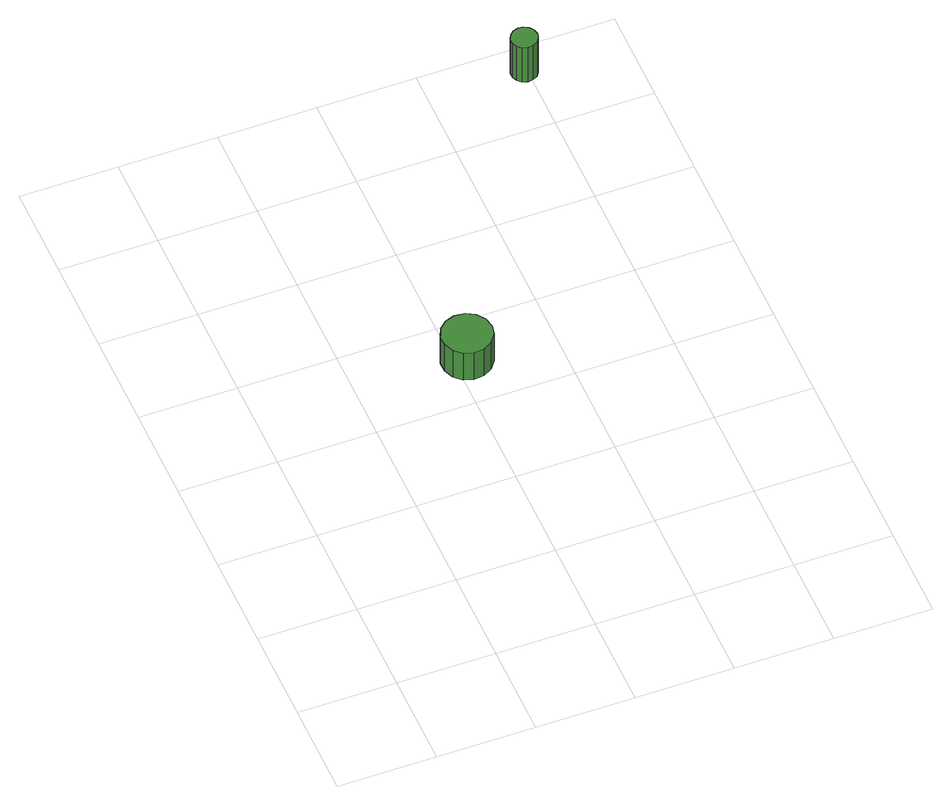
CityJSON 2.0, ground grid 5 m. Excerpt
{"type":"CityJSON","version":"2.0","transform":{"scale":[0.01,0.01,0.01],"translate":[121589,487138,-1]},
"CityObjects":{
"tree1":{"type":"SolitaryVegetationObject","attributes":{"function":"something"}},
"tree2":{"type":"SolitaryVegetationObject","attributes":{"function":"something"},"geometry":[{"type":"MultiSurface","lod":"1","boundaries":[[[0,1,2,3,4,5,6,7,8,9,10,11,12,13,14]],[[15,16,17,18,19,20,21,22,23,24,25,26,27,28,29]],[[0,29,28,1]],[[1,28,27,2]],[[2,27,26,3]],[[3,26,25,4]],[[4,25,24,5]],[[5,24,23,6]],[[6,23,22,7]],[[7,22,21,8]],[[8,21,20,9]],[[9,20,19,10]],[[10,19,18,11]],[[11,18,17,12]],[[12,17,16,13]],[[13,16,15,14]],[[14,15,29,0]]]}]},
"tree3":{"type":"SolitaryVegetationObject","attributes":{"function":"something"}},
"tree4":{"type":"SolitaryVegetationObject","attributes":{"function":"something"},"geometry":[{"type":"MultiSurface","lod":"1","boundaries":[[[30,31,32,33,34,35,36,37,38,39,40,41,42,43,44]],[[45,46,47,48,49,50,51,52,53,54,55,56,57,58,59]],[[30,59,58,31]],[[31,58,57,32]],[[32,57,56,33]],[[33,56,55,34]],[[34,55,54,35]],[[35,54,53,36]],[[36,53,52,37]],[[37,52,51,38]],[[38,51,50,39]],[[39,50,49,40]],[[40,49,48,41]],[[41,48,47,42]],[[42,47,46,43]],[[43,46,45,44]],[[44,45,59,30]]]}]}
},
"vertices":[
[1188,1765,244],[1177,1817,244],[1146,1859,244],[1100,1886,244],[1048,1891,244],[998,1875,244],[959,1840,244],[938,1792,244],[938,1739,244],[959,1691,244],[998,1656,244],[1048,1639,244],[1100,1645,244],[1146,1671,244],[1177,1714,244],[1177,1714,59],[1146,1671,59],[1100,1645,59],[1048,1639,59],[998,1656,59],[959,1691,59],[938,1739,59],[938,1792,59],[959,1840,59],[998,1875,59],[1048,1891,59],[1100,1886,59],[1146,1859,59],[1177,1817,59],[1188,1765,59],
[2051,3350,297],[2045,3377,297],[2029,3399,297],[2005,3413,297],[1978,3416,297],[1952,3407,297],[1931,3389,297],[1920,3364,297],[1920,3336,297],[1931,3311,297],[1952,3293,297],[1978,3284,297],[2005,3287,297],[2029,3301,297],[2045,3323,297],[2045,3323,59],[2029,3301,59],[2005,3287,59],[1978,3284,59],[1952,3293,59],[1931,3311,59],[1920,3336,59],[1920,3364,59],[1931,3389,59],[1952,3407,59],[1978,3416,59],[2005,3413,59],[2029,3399,59],[2045,3377,59],[2051,3350,59]
]}
